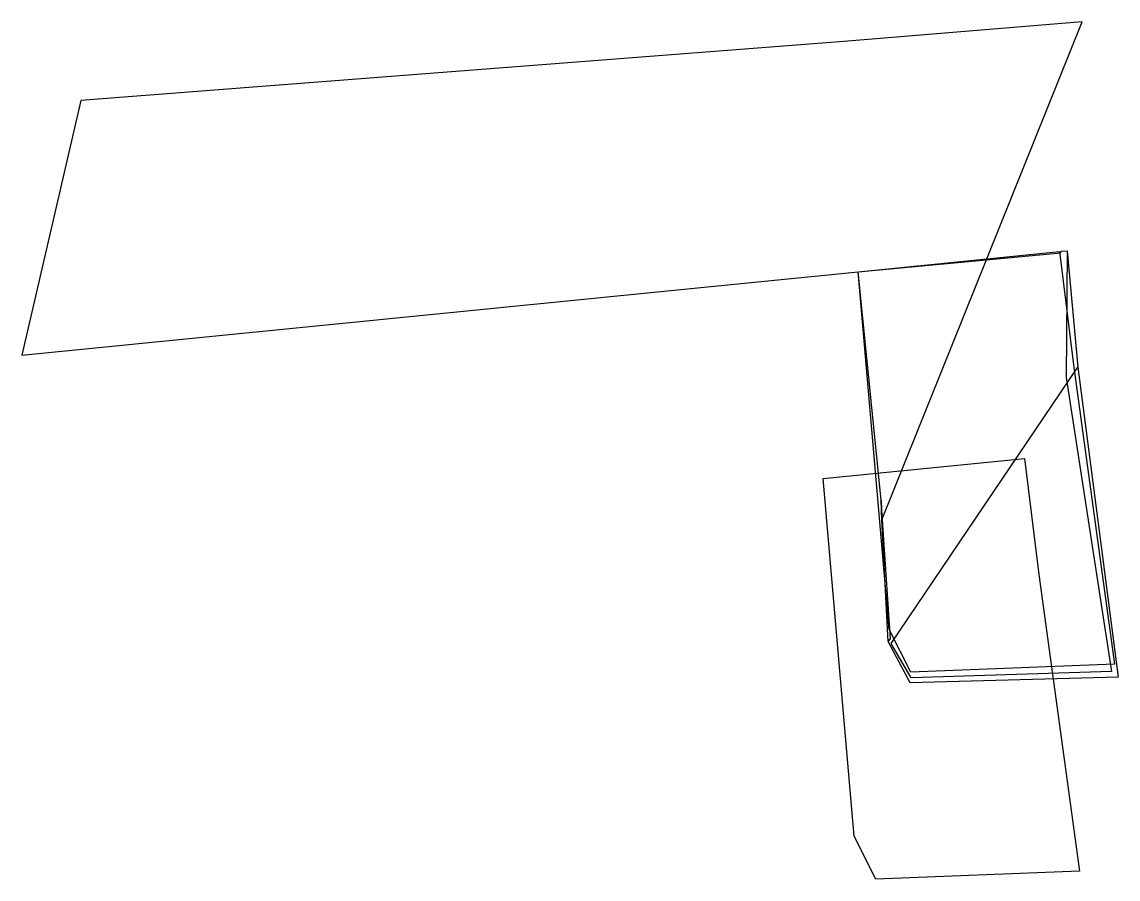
# Model space of a CAD drawing. Header units: millimetres. Extents: x 614071.7 to 614124.8, y 1319443.8 to 1319485.3.
import ezdxf

# ---------------------------------------------------------------- set-up
doc = ezdxf.new("R2010")
doc.units = ezdxf.units.MM

msp = doc.modelspace()

# ---------------------------------------------------------------- linework, layer by layer
msp.add_lwpolyline([(614123.07, 1319485.319), (614111.52, 1319484.374), (614074.567, 1319481.514), (614071.719, 1319469.193), (614112.214, 1319473.233), (614122.03, 1319474.143), (614122.046, 1319474.219), (614122.333, 1319474.239), (614122.291, 1319468.116), (614124.488, 1319453.887), (614114.788, 1319453.583), (614113.81, 1319455.238), (614122.86, 1319468.619), (614124.804, 1319453.611), (614114.737, 1319453.331), (614113.663, 1319455.33), (614113.776, 1319455.471), (614113.323, 1319462.177), (614113.367, 1319461.225)], close=True)
at = {"color": 2}
msp.add_lwpolyline([(614112.214, 1319473.233), (614122.03, 1319474.143), (614122.046, 1319474.219), (614122.333, 1319474.239), (614122.86, 1319468.619), (614124.804, 1319453.611), (614114.737, 1319453.331), (614113.663, 1319455.33), (614113.367, 1319461.225), (614113.323, 1319462.177), (614112.214, 1319473.233)], dxfattribs=at)
at = {"color": 3}
msp.add_lwpolyline([(614112.214, 1319473.233), (614121.974, 1319474.203), (614122.664, 1319468.593), (614124.624, 1319454.233), (614114.764, 1319453.853), (614113.724, 1319455.923)], close=True, dxfattribs=at)
at = {"color": 6}
msp.add_lwpolyline([(614110.52, 1319463.22), (614120.28, 1319464.19), (614120.97, 1319458.58), (614122.93, 1319444.22), (614113.07, 1319443.84), (614112.03, 1319445.91)], close=True, dxfattribs=at)

doc.saveas('drawing.dxf')
